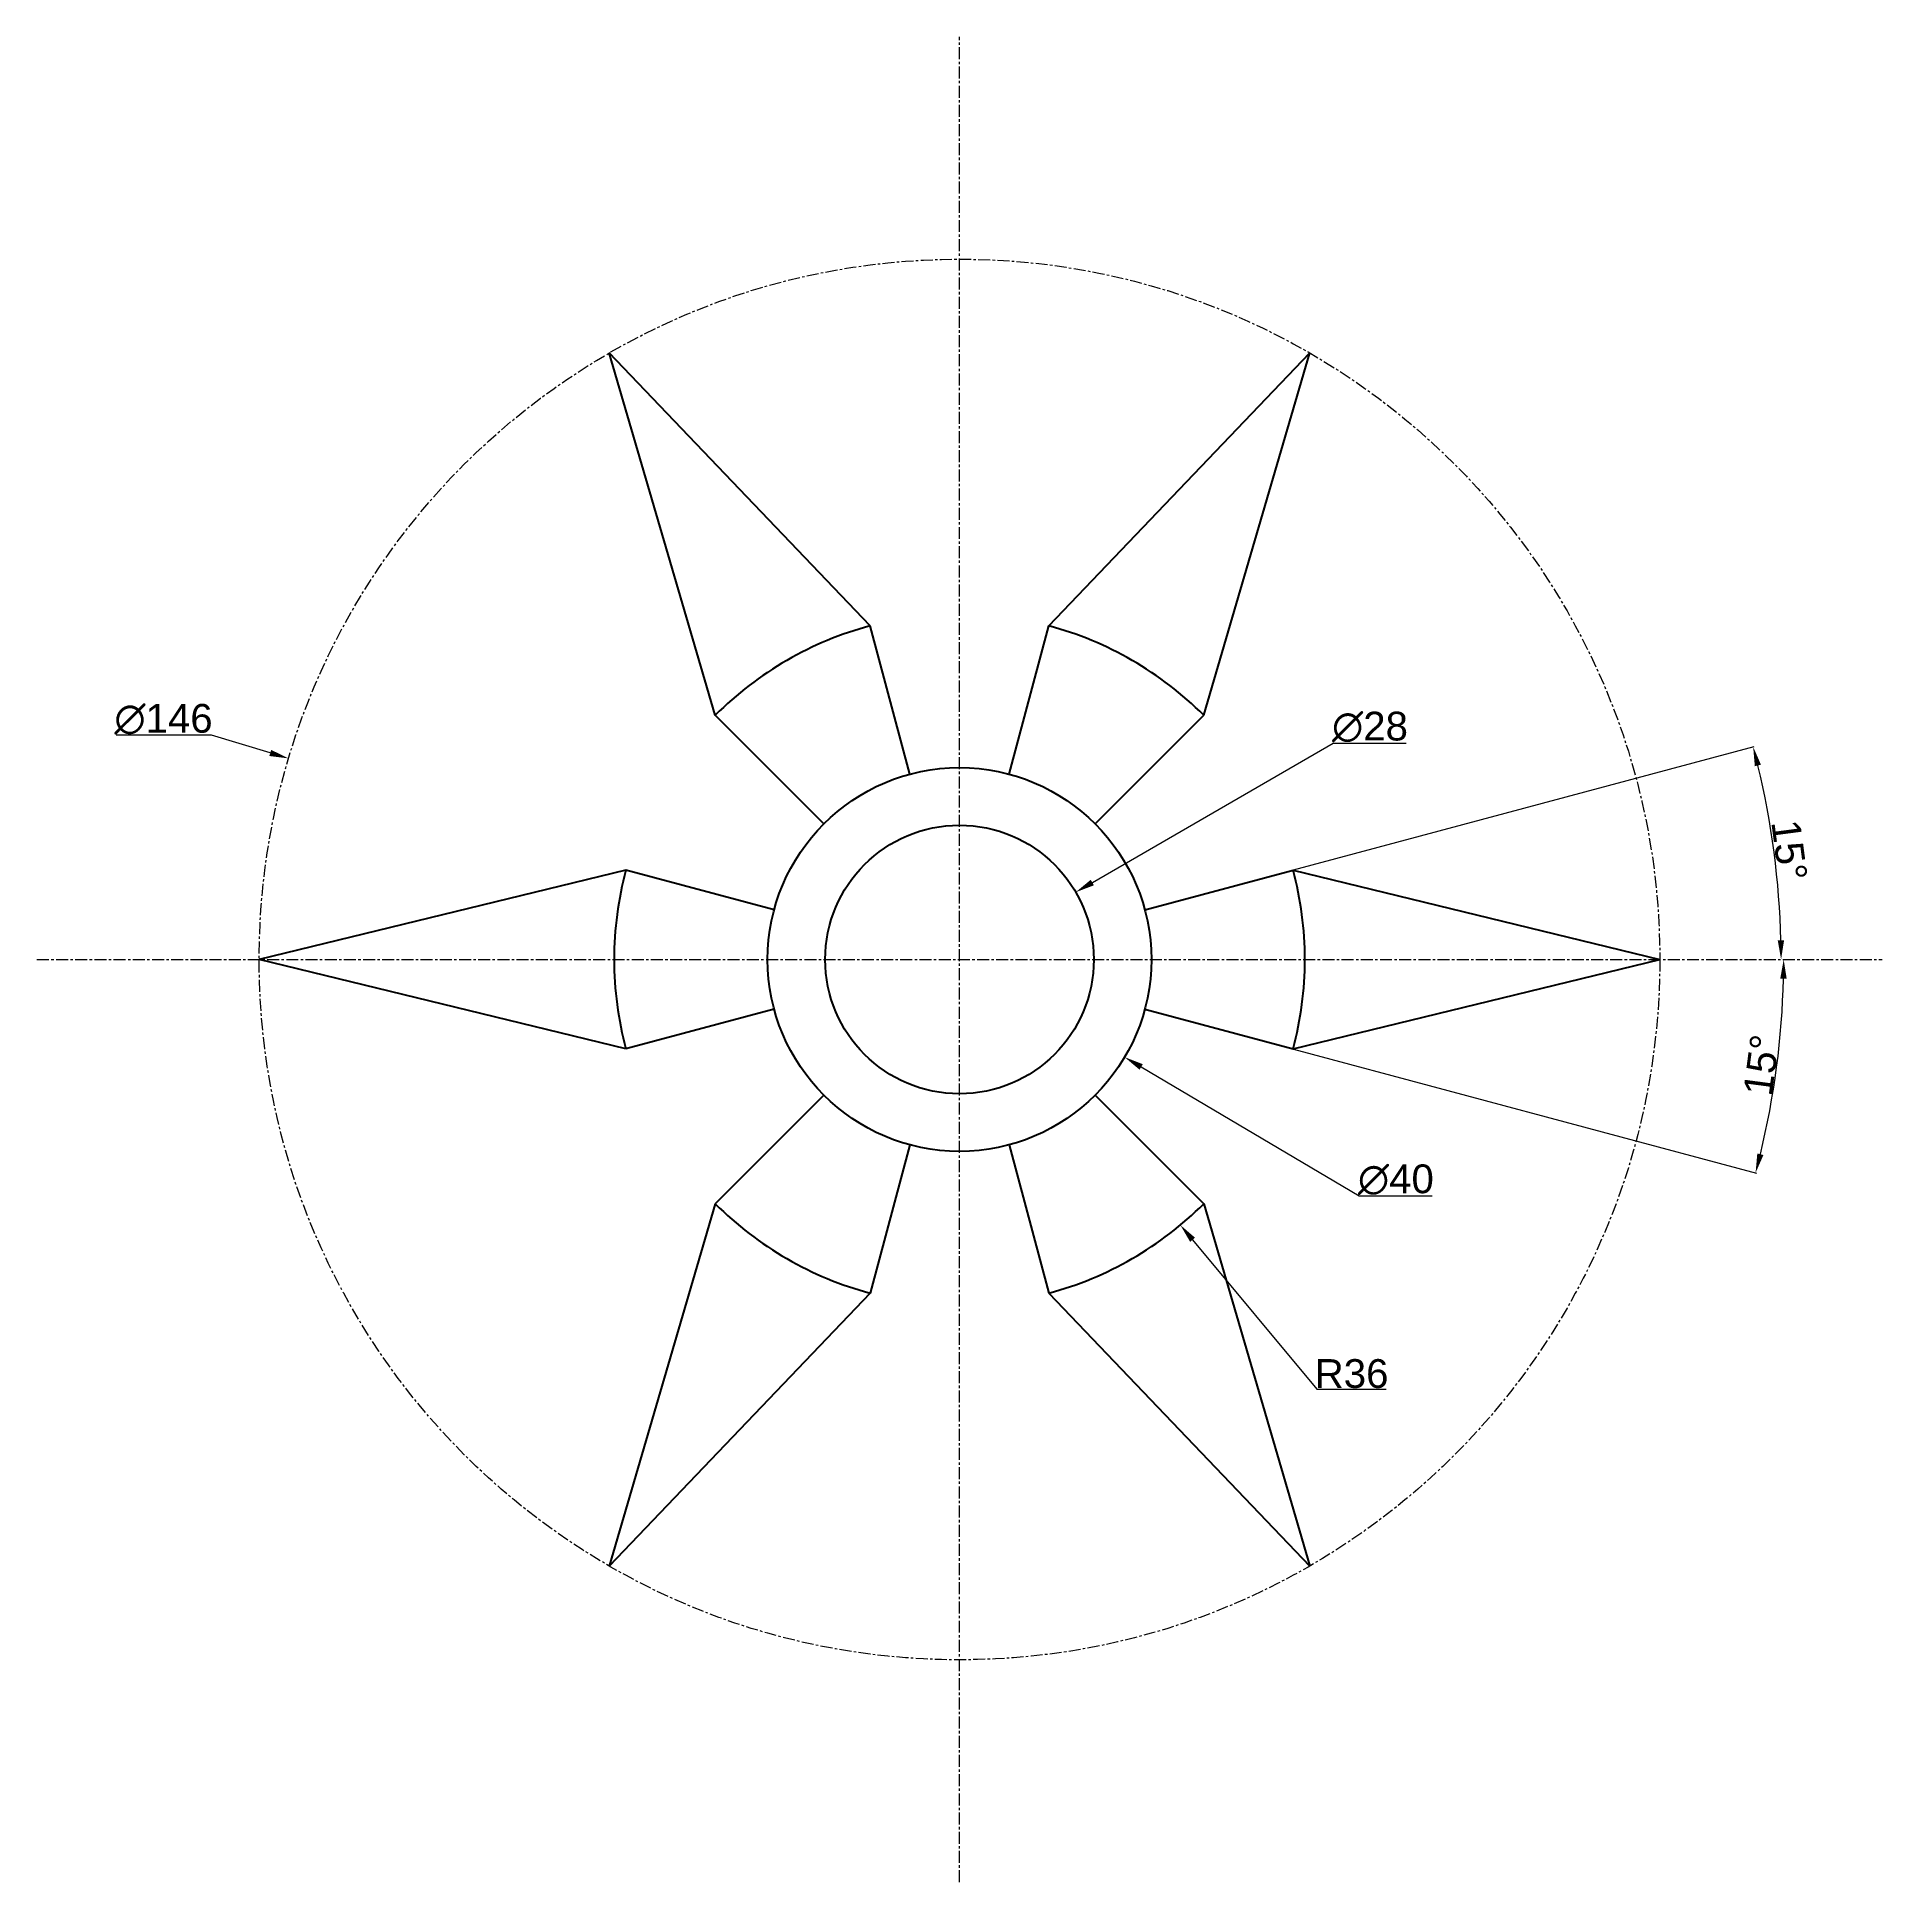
# Model space of a CAD drawing. Header units: millimetres. Extents: x -96 to 96, y -96 to 96.
import ezdxf

# ---------------------------------------------------------------- set-up
doc = ezdxf.new("R2010")
doc.units = ezdxf.units.MM
doc.header["$MEASUREMENT"] = 0
doc.linetypes.add('CENTER', pattern=[2, 1.25, -0.25, 0.25, -0.25])
doc.layers.add('AM_5', color=3, linetype='Continuous', lineweight=15)
doc.layers.add('AM_7', color=4, linetype='CENTER', lineweight=15)
doc.styles.get("Standard").update_dxf_attribs({"font": 'arial.ttf'})
doc.dimstyles.new('AM_ANSI$2', dxfattribs={"dimtxt": 3, "dimasz": 2, "dimexe": 0.1, "dimexo": 0.05, "dimgap": 0.06, "dimtad": 1, "dimtoh": 1, "dimzin": 9, "dimdsep": 46, "dimtxsty": 'Standard', "dimcen": 0, "dimclrd": 256, "dimclre": 256, "dimclrt": 2, "dimadec": 0, "dimazin": 2, "dimtp": 0.1, "dimtm": 0.1, "dimtfac": 0.71, "dimtofl": 0, "dimtmove": 0, "dimatfit": 3, "dimfxl": 1, "dimtolj": 1, "dimtzin": 7, "dimlwd": -1, "dimlwe": -1, "dimarcsym": 1})
doc.dimstyles.new('AM_ANSI$3', dxfattribs={"dimtxt": 3, "dimasz": 2, "dimexe": 0.1, "dimexo": 0.05, "dimgap": 0.06, "dimtad": 1, "dimtoh": 1, "dimzin": 9, "dimdsep": 46, "dimtxsty": 'Standard', "dimcen": 0, "dimclrd": 256, "dimclre": 256, "dimclrt": 2, "dimadec": 0, "dimazin": 2, "dimtp": 0.1, "dimtm": 0.1, "dimtfac": 0.71, "dimtofl": 0, "dimtmove": 0, "dimatfit": 0, "dimfxl": 1, "dimtolj": 1, "dimtzin": 7, "dimlwd": -1, "dimlwe": -1, "dimarcsym": 1})
doc.dimstyles.new('AM_ANSI$4', dxfattribs={"dimtxt": 3, "dimasz": 2, "dimexe": 0.1, "dimexo": 0.05, "dimgap": 0.06, "dimtad": 1, "dimtoh": 1, "dimzin": 9, "dimdsep": 46, "dimtxsty": 'Standard', "dimcen": 0, "dimclrd": 256, "dimclre": 256, "dimclrt": 2, "dimadec": 0, "dimazin": 2, "dimtp": 0.1, "dimtm": 0.1, "dimtfac": 0.71, "dimtofl": 0, "dimtmove": 0, "dimatfit": 0, "dimfxl": 1, "dimtolj": 1, "dimtzin": 7, "dimlwd": -1, "dimlwe": -1, "dimarcsym": 1})

# ---------------------------------------------------------------- blocks, each defined once
blk = doc.blocks.new('*D5')
at = {"layer": 'AM_5', "transparency": 16777216}
for p, q in [((24.3, -29.22), (37.23, -44.77)), ((37.23, -44.77), (44.46, -44.77))]:
    blk.add_line(p, q, dxfattribs=at)
blk.add_solid([(24.55, -29), (24.04, -29.43), (23.02, -27.68)], dxfattribs=at)
at = {"layer": 'Defpoints', "color": 0, "transparency": 16777216}
for p in [(0, 0), (23.02, -27.68)]:
    blk.add_point(p, dxfattribs=at)
at = {"layer": 'AM_5', "color": 2, "transparency": 16777216, "insert": (40.87, -43.18), "char_height": 3, "attachment_point": 5}
blk.add_mtext('\\A1;R36', dxfattribs=at)
blk = doc.blocks.new('*D6')
at = {"layer": 'AM_5', "transparency": 16777216}
for p, q in [((13.85, 8.02), (38.95, 22.55)), ((38.95, 22.55), (46.57, 22.55))]:
    blk.add_line(p, q, dxfattribs=at)
blk.add_solid([(13.68, 8.31), (14.01, 7.73), (12.12, 7.02)], dxfattribs=at)
at = {"layer": 'Defpoints', "color": 0, "transparency": 16777216}
for p in [(12.12, 7.02), (-12.12, -7.02)]:
    blk.add_point(p, dxfattribs=at)
at = {"layer": 'AM_5', "color": 2, "transparency": 16777216, "insert": (42.79, 24.23), "char_height": 3, "attachment_point": 5}
blk.add_mtext('\\A1;∅28', dxfattribs=at)
blk = doc.blocks.new('*D7')
at = {"layer": 'AM_5', "transparency": 16777216}
for p, q in [((18.94, -11.2), (41.65, -24.64)), ((41.65, -24.64), (49.26, -24.64))]:
    blk.add_line(p, q, dxfattribs=at)
blk.add_solid([(19.1, -10.91), (18.77, -11.49), (17.21, -10.18)], dxfattribs=at)
at = {"layer": 'Defpoints', "color": 0, "transparency": 16777216}
for p in [(-17.21, 10.18), (17.21, -10.18)]:
    blk.add_point(p, dxfattribs=at)
at = {"layer": 'AM_5', "color": 2, "transparency": 16777216, "insert": (45.49, -22.96), "char_height": 3, "attachment_point": 5}
blk.add_mtext('\\A1;∅40', dxfattribs=at)
blk = doc.blocks.new('*D8')
at = {"layer": 'AM_5', "transparency": 16777216}
for p, q in [((-77.96, 23.37), (-87.92, 23.37)), ((-71.84, 21.53), (-77.96, 23.37))]:
    blk.add_line(p, q, dxfattribs=at)
blk.add_solid([(-71.75, 21.85), (-71.94, 21.21), (-69.93, 20.96)], dxfattribs=at)
at = {"layer": 'Defpoints', "color": 0, "transparency": 16777216}
for p in [(-69.93, 20.96), (69.93, -20.96)]:
    blk.add_point(p, dxfattribs=at)
at = {"layer": 'AM_5', "color": 2, "transparency": 16777216, "insert": (-82.97, 25.04), "char_height": 3, "attachment_point": 5}
blk.add_mtext('\\A1;∅146', dxfattribs=at)
blk = doc.blocks.new('*D9')
at = {"layer": 'AM_5', "transparency": 16777216}
blk.add_line((34.82, 9.33), (82.82, 22.19), dxfattribs=at)
blk.add_arc((0, 0), 85.64, 1.338, 13.662, dxfattribs=at)
for points in [[(82.9, 20.15), (83.54, 20.31), (82.73, 22.17)], [(85.95, 2), (85.29, 2), (85.64, 0)]]:
    blk.add_solid(points, dxfattribs=at)
at = {"layer": 'Defpoints', "color": 0, "transparency": 16777216}
for p in [(34.77, 9.32), (85.32, 7.46), (19.32, 5.18), (96.17, 0), (-96.17, 0)]:
    blk.add_point(p, dxfattribs=at)
at = {"layer": 'AM_5', "color": 2, "transparency": 16777216, "insert": (86.49, 11.39), "char_height": 3, "attachment_point": 5, "rotation": 277.5}
blk.add_mtext('\\A1;15°', dxfattribs=at)
blk = doc.blocks.new('*D10')
at = {"layer": 'AM_5', "transparency": 16777216}
blk.add_line((34.82, -9.33), (83.08, -22.26), dxfattribs=at)
blk.add_arc((0, 0), 85.91, 346.3339, 358.6661, dxfattribs=at)
for points in [[(85.55, -2), (86.22, -2), (85.91, 0)], [(83.8, -20.38), (83.16, -20.22), (82.98, -22.24)]]:
    blk.add_solid(points, dxfattribs=at)
at = {"layer": 'Defpoints', "color": 0, "transparency": 16777216}
for p in [(-96.17, 0), (96.17, 0), (19.32, -5.18), (34.77, -9.32), (84.61, -14.92)]:
    blk.add_point(p, dxfattribs=at)
at = {"layer": 'AM_5', "color": 2, "transparency": 16777216, "insert": (83.6, -11.01), "char_height": 3, "attachment_point": 5, "rotation": 82.5}
blk.add_mtext('\\A1;15°', dxfattribs=at)

msp = doc.modelspace()

# ---------------------------------------------------------------- linework, layer by layer
for p, q in [((-25.456, 25.456), (-36.5, 63.22)), ((-9.317, 34.773), (-36.5, 63.22)), ((9.317, 34.773), (36.5, 63.22)), ((25.456, 25.456), (36.5, 63.22)), ((-5.176, 19.319), (-9.317, 34.773)), ((5.176, 19.319), (9.317, 34.773)), ((-14.142, 14.142), (-25.456, 25.456)), ((14.142, 14.142), (25.456, 25.456)), ((-34.773, 9.317), (-73, 0)), ((-19.319, 5.176), (-34.773, 9.317)), ((19.319, 5.176), (34.773, 9.317)), ((34.773, 9.317), (73, 0)), ((-34.773, -9.317), (-73, 0)), ((34.773, -9.317), (73, 0)), ((-19.319, -5.176), (-34.773, -9.317)), ((19.319, -5.176), (34.773, -9.317)), ((-14.142, -14.142), (-25.456, -25.456)), ((14.142, -14.142), (25.456, -25.456)), ((-5.176, -19.319), (-9.317, -34.773)), ((5.176, -19.319), (9.317, -34.773)), ((-25.456, -25.456), (-36.5, -63.22)), ((25.456, -25.456), (36.5, -63.22)), ((-9.317, -34.773), (-36.5, -63.22)), ((9.317, -34.773), (36.5, -63.22))]:
    msp.add_line(p, q)
for radius in [20, 14]:
    msp.add_circle((0, 0), radius)
for start, end in [(105, 120), (60, 75), (120, 135), (45, 60), (165, 180), (0, 15), (180, 195), (345, 0), (225, 240), (300, 315), (240, 255), (285, 300)]:
    msp.add_arc((0, 0), 36, start, end)
at = {"layer": 'AM_7'}
for p, q in [((0, -96.168), (0, 96.168)), ((-96.168, 0), (96.168, 0))]:
    msp.add_line(p, q, dxfattribs=at)
msp.add_circle((0, 0), 73, dxfattribs=at)

# ---------------------------------------------------------------- dimensions: what is measured, and where the dimension line sits
at = {"layer": 'AM_5'}
for p1, p2, picture, middle in [((69.927, -20.957), (-69.927, 20.957), '*D8', (-82.97, 23.366)), ((-17.214, 10.183), (17.214, -10.183), '*D7', (45.489, -24.64))]:
    dim = msp.add_diameter_dim_2p(p1=p1, p2=p2, dimstyle='AM_ANSI$3', dxfattribs=at)
    dim.commit()
    dim.dimension.update_dxf_attribs({"geometry": picture, "text_midpoint": middle, "dimtype": 163})
dim = msp.add_diameter_dim_2p(p1=(-12.116, -7.015), p2=(12.116, 7.015), dimstyle='AM_ANSI$3', override={"dimpost": ''}, dxfattribs=at)
dim.commit()
dim.dimension.update_dxf_attribs({"geometry": '*D6', "text_midpoint": (42.79, 22.551), "dimtype": 163})
dim = msp.add_angular_dim_2l(base=(85.319, 7.464), line1=((-96.168, 0), (96.168, 0)), line2=((19.319, 5.176), (34.773, 9.317)), dimstyle='AM_ANSI$2', override={"dimpost": ''}, dxfattribs=at)
dim.commit()
dim.dimension.update_dxf_attribs({"geometry": '*D9', "text_midpoint": (86.49, 11.387)})
dim = msp.add_angular_dim_2l(base=(84.606, -14.918), line1=((-96.168, 0), (96.168, 0)), line2=((19.319, -5.176), (34.773, -9.317)), dimstyle='AM_ANSI$2', dxfattribs=at)
dim.commit()
dim.dimension.update_dxf_attribs({"geometry": '*D10', "text_midpoint": (83.598, -11.006)})
dim = msp.add_radius_dim(center=(0, 0), mpoint=(23.019, -27.679), dimstyle='AM_ANSI$4', override={"dimpost": ''}, dxfattribs=at)
dim.commit()
dim.dimension.update_dxf_attribs({"geometry": '*D5', "text_midpoint": (40.874, -44.769), "dimtype": 164})

doc.saveas('drawing.dxf')
